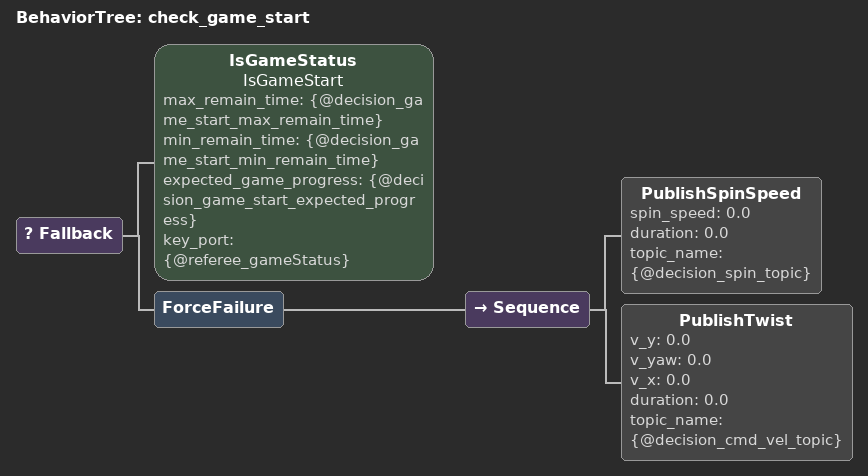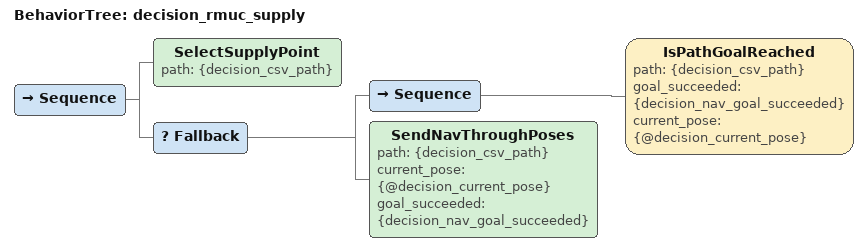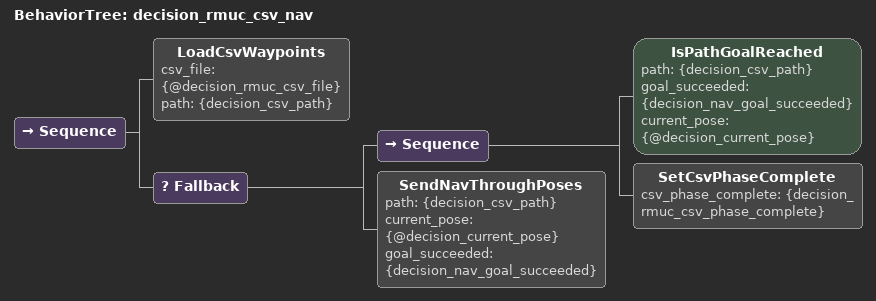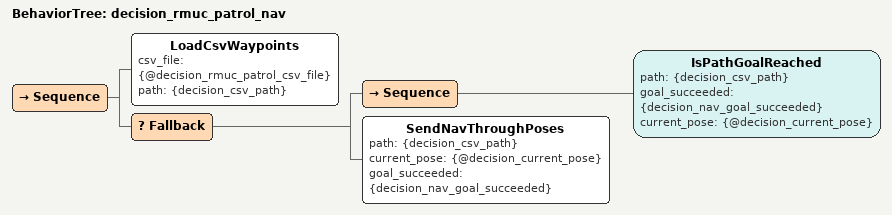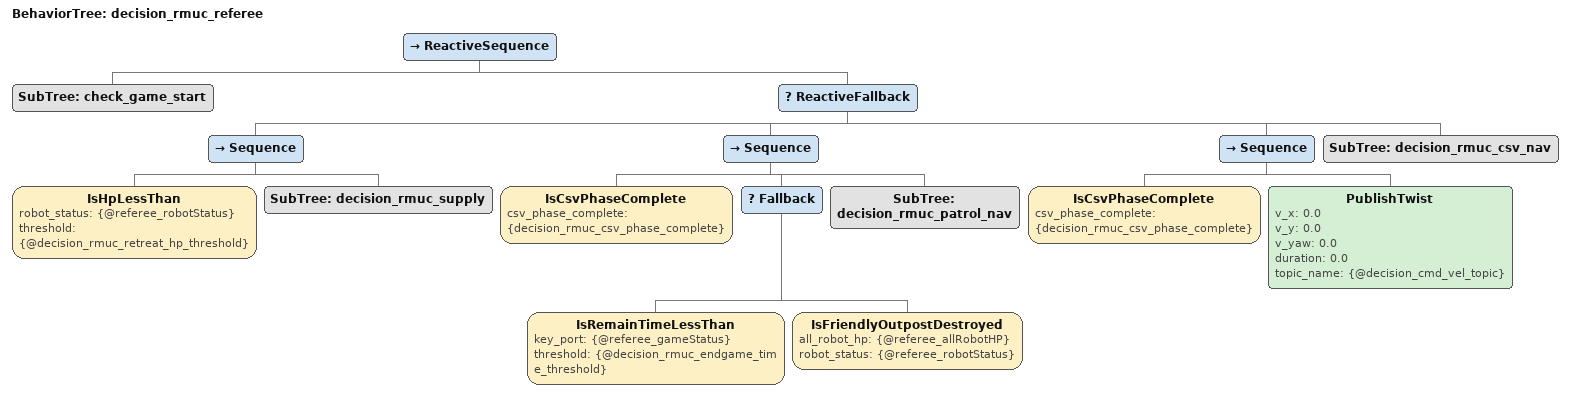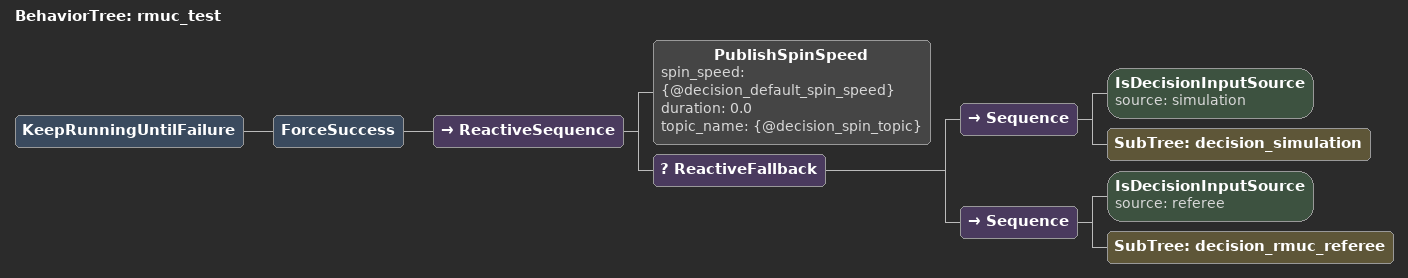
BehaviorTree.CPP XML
<?xml version="1.0" encoding="UTF-8"?>
<root BTCPP_format="4">

  <!--
    ============================================================
    check_game_start: 等待比赛开始 (复用 rmul_2026)
    ============================================================
  -->
  <BehaviorTree ID="check_game_start">
    <Fallback>
      <IsGameStatus name="IsGameStart"
                    max_remain_time="{@decision_game_start_max_remain_time}"
                    min_remain_time="{@decision_game_start_min_remain_time}"
                    expected_game_progress="{@decision_game_start_expected_progress}"
                    key_port="{@referee_gameStatus}"/>
      <ForceFailure>
        <Sequence>
          <PublishSpinSpeed spin_speed="0.0"
                            duration="0.0"
                            topic_name="{@decision_spin_topic}"/>
          <PublishTwist v_y="0.0"
                        v_yaw="0.0"
                        v_x="0.0"
                        duration="0.0"
                        topic_name="{@decision_cmd_vel_topic}"/>
        </Sequence>
      </ForceFailure>
    </Fallback>
  </BehaviorTree>

  <BehaviorTree ID="decision_rmuc_supply">
    <Sequence>
      <SelectSupplyPoint path="{decision_csv_path}"/>
      <Fallback>
        <Sequence>
          <IsPathGoalReached path="{decision_csv_path}"
                             goal_succeeded="{decision_nav_goal_succeeded}"
                             current_pose="{@decision_current_pose}"/>
        </Sequence>
        <SendNavThroughPoses path="{decision_csv_path}"
                             current_pose="{@decision_current_pose}"
                             goal_succeeded="{decision_nav_goal_succeeded}"/>
      </Fallback>
    </Sequence>
  </BehaviorTree>

  <BehaviorTree ID="decision_rmuc_csv_nav">
    <Sequence>
      <LoadCsvWaypoints csv_file="{@decision_rmuc_csv_file}"
                        path="{decision_csv_path}"/>
      <Fallback>
        <Sequence>
          <IsPathGoalReached path="{decision_csv_path}"
                             goal_succeeded="{decision_nav_goal_succeeded}"
                             current_pose="{@decision_current_pose}"/>
          <SetCsvPhaseComplete csv_phase_complete="{decision_rmuc_csv_phase_complete}"/>
        </Sequence>
        <SendNavThroughPoses path="{decision_csv_path}"
                             current_pose="{@decision_current_pose}"
                             goal_succeeded="{decision_nav_goal_succeeded}"/>
      </Fallback>
    </Sequence>
  </BehaviorTree>

  <BehaviorTree ID="decision_rmuc_patrol_nav">
    <Sequence>
      <LoadCsvWaypoints csv_file="{@decision_rmuc_patrol_csv_file}"
                        path="{decision_csv_path}"/>
      <Fallback>
        <Sequence>
          <IsPathGoalReached path="{decision_csv_path}"
                             goal_succeeded="{decision_nav_goal_succeeded}"
                             current_pose="{@decision_current_pose}"/>
        </Sequence>
        <SendNavThroughPoses path="{decision_csv_path}"
                             current_pose="{@decision_current_pose}"
                             goal_succeeded="{decision_nav_goal_succeeded}"/>
      </Fallback>
    </Sequence>
  </BehaviorTree>

  <BehaviorTree ID="decision_rmuc_referee">
    <ReactiveSequence>
      <SubTree ID="check_game_start"/>
      <ReactiveFallback>
        <!-- P0: 血量低于阈值 → 回补给点 -->
        <Sequence>
          <IsHpLessThan robot_status="{@referee_robotStatus}"
                        threshold="{@decision_rmuc_retreat_hp_threshold}"/>
          <SubTree ID="decision_rmuc_supply"/>
        </Sequence>

        <!-- P1: CSV完成 AND (剩余时间<=3min OR 前哨站被推) → 半区巡逻 -->
        <Sequence>
          <IsCsvPhaseComplete csv_phase_complete="{decision_rmuc_csv_phase_complete}"/>
          <Fallback>
            <IsRemainTimeLessThan key_port="{@referee_gameStatus}"
                                  threshold="{@decision_rmuc_endgame_time_threshold}"/>
            <IsFriendlyOutpostDestroyed all_robot_hp="{@referee_allRobotHP}"
                                        robot_status="{@referee_robotStatus}"/>
          </Fallback>
          <SubTree ID="decision_rmuc_patrol_nav"/>
        </Sequence>

        <!-- P2: CSV完成 AND 条件不满足 → 原地待命 -->
        <Sequence>
          <IsCsvPhaseComplete csv_phase_complete="{decision_rmuc_csv_phase_complete}"/>
          <PublishTwist v_x="0.0"
                        v_y="0.0"
                        v_yaw="0.0"
                        duration="0.0"
                        topic_name="{@decision_cmd_vel_topic}"/>
        </Sequence>

        <!-- P3: CSV未完成 → 主导航 -->
        <SubTree ID="decision_rmuc_csv_nav"/>
      </ReactiveFallback>
    </ReactiveSequence>
  </BehaviorTree>

  <BehaviorTree ID="rmuc_test">
    <KeepRunningUntilFailure>
      <ForceSuccess>
        <ReactiveSequence>
          <PublishSpinSpeed spin_speed="{@decision_default_spin_speed}"
                            duration="0.0"
                            topic_name="{@decision_spin_topic}"/>
          <ReactiveFallback>
            <Sequence>
              <IsDecisionInputSource source="simulation"/>
              <SubTree ID="decision_simulation"/>
            </Sequence>

            <Sequence>
              <IsDecisionInputSource source="referee"/>
              <SubTree ID="decision_rmuc_referee"/>
            </Sequence>
          </ReactiveFallback>
        </ReactiveSequence>
      </ForceSuccess>
    </KeepRunningUntilFailure>
  </BehaviorTree>
</root>
